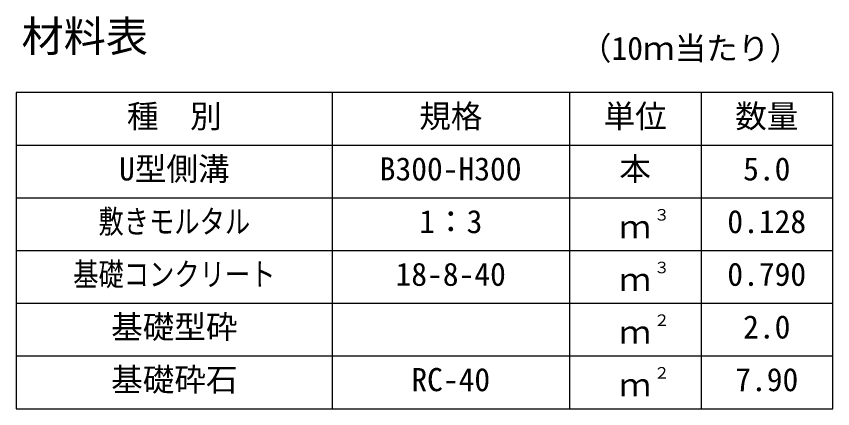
# Model space of a CAD drawing. Units: millimetres, scale not verified. Extents: x -25200 to 25200, y -8910 to 8910.
# Drawn here: x 6000 to 7550, y 4346 to 5091 of the extents above; entities that cross this region are included whole.
import ezdxf
from ezdxf.enums import TextEntityAlignment as Align

# ---------------------------------------------------------------- set-up
doc = ezdxf.new("R2010")
doc.units = ezdxf.units.MM
doc.header["$LTSCALE"] = 30
for name, color, linetype, lineweight in [('0-3_HYO', 3, 'Continuous', 25), ('0-4_HYO2', 4, 'Continuous', 25), ('0-6_TXT', 7, 'Continuous', 25)]:
    doc.layers.add(name, color=color, linetype=linetype, lineweight=lineweight)
doc.styles.add('ＭＳ ゴシック', font='')
doc.styles.get('ＭＳ ゴシック').set_extended_font_data('MS Gothic')

msp = doc.modelspace()

# ---------------------------------------------------------------- linework, layer by layer
at = {"layer": '0-3_HYO'}
for p, q in [((6599.78, 4945.8), (6599.78, 4345.8)), ((7049.78, 4945.8), (7049.78, 4345.8)), ((7299.78, 4945.8), (7299.78, 4345.8)), ((5999.78, 4845.8), (7549.78, 4845.8))]:
    msp.add_line(p, q, dxfattribs=at)
msp.add_lwpolyline([(5999.78, 4345.8), (7549.78, 4345.8), (7549.78, 4945.8), (5999.78, 4945.8)], close=True, dxfattribs=at)
at = {"layer": '0-4_HYO2'}
for p, q in [((5999.78, 4745.8), (7549.78, 4745.8)), ((5999.78, 4645.8), (7549.78, 4645.8)), ((5999.78, 4545.8), (7549.78, 4545.8)), ((5999.78, 4445.8), (7549.78, 4445.8))]:
    msp.add_line(p, q, dxfattribs=at)

# ---------------------------------------------------------------- texts
at = {"layer": '0-6_TXT', "style": 'ＭＳ ゴシック'}
for s, height, p in [('材料表', 58.65, (6009.78, 5005.8)), ('（10ｍ当たり）', 43.99, (7069.78, 4994.8)), ('規格', 43.99, (6764.78, 4865.8)), ('単位', 43.99, (7114.78, 4865.8)), ('数量', 43.99, (7364.78, 4865.8)), ('種\u3000別', 43.99, (6209.78, 4865.8)), ('U型側溝', 43.99, (6194.78, 4765.8)), ('B300-H300', 43.99, (6689.78, 4765.8)), ('本', 43.99, (7144.78, 4765.8)), ('5.0', 43.99, (7379.78, 4765.8)), ('1：3', 43.99, (6764.78, 4665.8)), ('３', 21.99, (7210.32, 4696.17)), ('0.128', 43.99, (7349.78, 4665.8)), ('ｍ', 43.99, (7144.78, 4655.8)), ('18-8-40', 43.99, (6719.78, 4565.8)), ('３', 21.99, (7210.32, 4596.17)), ('0.790', 43.99, (7349.78, 4565.8)), ('ｍ', 43.99, (7144.78, 4555.8)), ('基礎型砕', 43.99, (6179.78, 4465.8)), ('２', 21.99, (7210.32, 4496.17)), ('2.0', 43.99, (7379.78, 4465.8)), ('ｍ', 43.99, (7144.78, 4455.8)), ('基礎砕石', 43.99, (6179.78, 4365.8)), ('RC-40', 43.99, (6749.78, 4365.8)), ('２', 21.99, (7210.32, 4396.17)), ('7.90', 43.99, (7364.78, 4365.8)), ('ｍ', 43.99, (7144.78, 4355.8))]:
    msp.add_text(s, height=height, dxfattribs=at).set_placement(p, align=Align.BOTTOM_LEFT)
at = {"layer": '0-6_TXT', "style": 'ＭＳ ゴシック', "width": 0.8}
for s, p in [('敷きモルタル', (6155.78, 4665.8)), ('基礎コンクリート', (6107.78, 4565.8))]:
    msp.add_text(s, height=43.99, dxfattribs=at).set_placement(p, align=Align.BOTTOM_LEFT)

doc.saveas('drawing.dxf')
